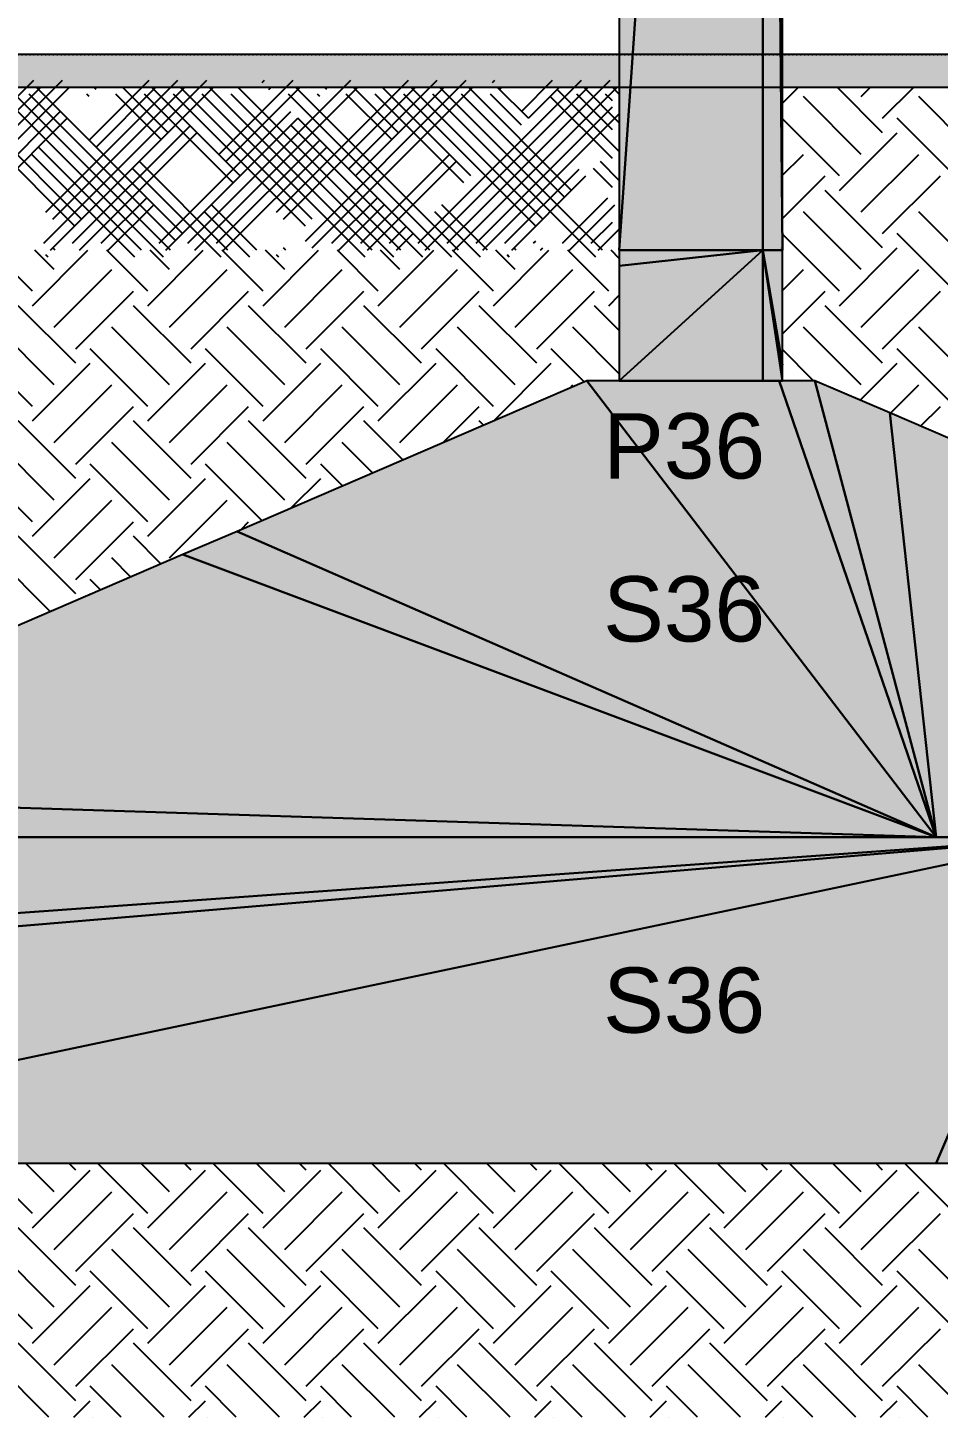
# Model space of a CAD drawing. Extents: x 37185 to 43130, y -8131 to -3926.
# Drawn here: x 39903.2 to 39996.3, y -7779.8 to -7637.8 of the extents above; entities that cross this region are included whole.
import ezdxf

# ---------------------------------------------------------------- set-up
doc = ezdxf.new("R2010")
doc.units = 0
doc.header["$MEASUREMENT"] = 0
doc.linetypes.add('ESTILO_TQS_0002', pattern=[0.4, 0.1, -0.3])
for name, color, linetype in [('36', 253, 'CONTINUOUS'), ('47', 15, 'CONTINUOUS'), ('52', 3, 'CONTINUOUS'), ('67', 7, 'CONTINUOUS'), ('74', 2, 'CONTINUOUS'), ('96', 252, 'CONTINUOUS')]:
    doc.layers.add(name, color=color, linetype=linetype)
doc.styles.add('TQS_ARIAL', font='arial.ttf')

msp = doc.modelspace()

# ---------------------------------------------------------------- linework, layer by layer
at = {"layer": '36', "linetype": 'Continuous'}
for p, q in [((39890.07, -7659.79), (39906.73, -7643.13)), ((39891.77, -7655.15), (39903.79, -7643.13)), ((39904.8, -7659.79), (39921.47, -7643.13)), ((39905.03, -7656.62), (39918.52, -7643.13)), ((39909.45, -7649.25), (39915.57, -7643.13)), ((39919.53, -7659.79), (39936.2, -7643.13)), ((39922.71, -7650.73), (39930.3, -7643.13)), ((39927.13, -7643.36), (39927.36, -7643.13)), ((39928.6, -7656.62), (39942.09, -7643.13)), ((39931.55, -7659.57), (39947.98, -7643.13)), ((39935.97, -7652.2), (39945.04, -7643.13)), ((39943.1, -7659.79), (39959.77, -7643.13)), ((39946.05, -7659.79), (39962.71, -7643.13)), ((39950.7, -7643.36), (39950.93, -7643.13)), ((39953.64, -7646.31), (39956.82, -7643.13)), ((39890.78, -7660.5), (39907.44, -7643.84)), ((39892.48, -7655.85), (39904.49, -7643.84)), ((39907.98, -7658.03), (39894.49, -7644.54)), ((39908.68, -7657.33), (39895.19, -7643.84)), ((39917.04, -7661.21), (39900.38, -7644.54)), ((39917.75, -7660.5), (39901.09, -7643.84)), ((39918.29, -7659.51), (39903.33, -7644.54)), ((39919, -7658.8), (39904.03, -7643.84)), ((39905.51, -7660.5), (39922.17, -7643.84)), ((39905.74, -7657.33), (39919.23, -7643.84)), ((39909.45, -7644.78), (39909.22, -7644.54)), ((39910.16, -7644.07), (39909.93, -7643.84)), ((39910.16, -7649.96), (39916.28, -7643.84)), ((39916.82, -7649.19), (39912.17, -7644.54)), ((39917.52, -7648.49), (39912.87, -7643.84)), ((39924.18, -7653.61), (39915.11, -7644.54)), ((39924.89, -7652.91), (39915.82, -7643.84)), ((39931.55, -7658.03), (39918.06, -7644.54)), ((39932.25, -7657.33), (39918.76, -7643.84)), ((39920.24, -7660.5), (39936.9, -7643.84)), ((39937.67, -7661.21), (39921, -7644.54)), ((39938.37, -7660.5), (39921.71, -7643.84)), ((39923.41, -7651.43), (39931.01, -7643.84)), ((39940.61, -7661.21), (39923.95, -7644.54)), ((39941.32, -7660.5), (39924.66, -7643.84)), ((39927.83, -7644.07), (39928.06, -7643.84)), ((39929.31, -7657.33), (39942.8, -7643.84)), ((39946.51, -7661.21), (39929.84, -7644.54)), ((39947.21, -7660.5), (39930.55, -7643.84)), ((39932.25, -7660.27), (39948.69, -7643.84)), ((39933.02, -7644.78), (39932.79, -7644.54)), ((39933.73, -7644.07), (39933.5, -7643.84)), ((39940.39, -7649.19), (39935.74, -7644.54)), ((39941.09, -7648.49), (39936.44, -7643.84)), ((39936.67, -7652.91), (39945.74, -7643.84)), ((39947.75, -7653.61), (39938.68, -7644.54)), ((39948.46, -7652.91), (39939.39, -7643.84)), ((39955.12, -7658.03), (39941.63, -7644.54)), ((39955.82, -7657.33), (39942.33, -7643.84)), ((39943.81, -7660.5), (39960.47, -7643.84)), ((39961.24, -7661.21), (39944.57, -7644.54)), ((39961.94, -7660.5), (39945.28, -7643.84)), ((39946.76, -7660.5), (39963.42, -7643.84)), ((39958.06, -7655.09), (39947.52, -7644.54)), ((39958.77, -7654.38), (39948.23, -7643.84)), ((39953.64, -7647.72), (39950.47, -7644.54)), ((39954.35, -7647.01), (39951.17, -7643.84)), ((39951.4, -7644.07), (39951.63, -7643.84)), ((39954.35, -7647.01), (39957.53, -7643.84)), ((39962.95, -7651.13), (39956.59, -7644.78)), ((39963.65, -7650.42), (39957.3, -7644.07)), ((39962.95, -7648.18), (39959.31, -7644.54)), ((39963.65, -7647.48), (39960.01, -7643.84)), ((39962.95, -7645.24), (39962.25, -7644.54)), ((39963.65, -7644.53), (39962.96, -7643.84)), ((39893.02, -7659.79), (39906.5, -7646.31)), ((39916.59, -7659.79), (39930.07, -7646.31)), ((39949, -7659.79), (39962.95, -7645.84)), ((39893.72, -7660.5), (39907.21, -7647.01)), ((39907.75, -7659.79), (39919.76, -7647.78)), ((39917.29, -7660.5), (39930.78, -7647.01)), ((39943.56, -7661.21), (39930.07, -7647.72)), ((39944.27, -7660.5), (39930.78, -7647.01)), ((39949.7, -7660.5), (39963.65, -7646.55)), ((39908.46, -7660.5), (39920.47, -7648.49)), ((39922.48, -7659.79), (39933.02, -7649.25)), ((39914.1, -7661.21), (39903.56, -7650.67)), ((39914.8, -7660.5), (39904.26, -7649.96)), ((39923.19, -7660.5), (39933.73, -7649.96)), ((39922.94, -7661.21), (39913.87, -7652.14)), ((39923.64, -7660.5), (39914.58, -7651.43)), ((39937.21, -7659.79), (39946.28, -7650.73)), ((39937.92, -7660.5), (39946.98, -7651.43)), ((39962.95, -7654.08), (39961.01, -7652.14)), ((39963.65, -7653.37), (39961.72, -7651.43)), ((39951.94, -7659.79), (39959.54, -7652.2)), ((39952.65, -7660.5), (39960.24, -7652.91)), ((39910.69, -7659.79), (39915.34, -7655.15)), ((39911.4, -7660.5), (39916.05, -7655.85)), ((39926.59, -7660.5), (39921.94, -7655.85)), ((39934.26, -7659.79), (39938.91, -7655.15)), ((39934.97, -7660.5), (39939.62, -7655.85)), ((39950.16, -7660.5), (39945.51, -7655.85)), ((39957.83, -7659.79), (39962.48, -7655.15)), ((39958.54, -7660.5), (39963.19, -7655.85)), ((39963.65, -7656.32), (39963.65, -7656.32)), ((39963.65, -7656.32), (39963.65, -7656.32)), ((39925.88, -7661.21), (39921.23, -7656.56)), ((39949.45, -7661.21), (39944.8, -7656.56)), ((39960.78, -7659.79), (39962.95, -7657.63)), ((39940.16, -7659.79), (39941.86, -7658.09)), ((39940.86, -7660.5), (39942.57, -7658.8)), ((39961.49, -7660.5), (39963.65, -7658.34)), ((39905.97, -7660.5), (39905.74, -7660.27)), ((39908.91, -7660.5), (39908.91, -7660.5)), ((39908.91, -7660.5), (39908.91, -7660.5)), ((39911.86, -7660.5), (39911.86, -7660.5)), ((39911.86, -7660.5), (39911.86, -7660.5)), ((39914.35, -7660.5), (39914.35, -7660.5)), ((39914.35, -7660.5), (39914.35, -7660.5)), ((39920.7, -7660.5), (39920.7, -7660.5)), ((39920.7, -7660.5), (39920.7, -7660.5)), ((39926.13, -7660.5), (39926.13, -7660.5)), ((39926.13, -7660.5), (39926.13, -7660.5)), ((39929.08, -7660.5), (39929.08, -7660.5)), ((39929.08, -7660.5), (39929.08, -7660.5)), ((39929.54, -7660.5), (39929.31, -7660.27)), ((39932.03, -7660.5), (39932.03, -7660.5)), ((39932.03, -7660.5), (39932.03, -7660.5)), ((39932.48, -7660.5), (39932.48, -7660.5)), ((39932.48, -7660.5), (39932.48, -7660.5)), ((39935.43, -7660.5), (39935.43, -7660.5)), ((39935.43, -7660.5), (39935.43, -7660.5)), ((39953.11, -7660.5), (39952.88, -7660.27)), ((39954.89, -7659.79), (39955.12, -7659.57)), ((39955.6, -7660.5), (39955.82, -7660.27)), ((39956.05, -7660.5), (39956.05, -7660.5)), ((39956.05, -7660.5), (39956.05, -7660.5)), ((39959, -7660.5), (39959, -7660.5)), ((39959, -7660.5), (39959, -7660.5)), ((39963.65, -7659.26), (39963.65, -7659.26)), ((39963.65, -7659.26), (39963.65, -7659.26)), ((39905.26, -7661.21), (39905.03, -7660.98)), ((39928.83, -7661.21), (39928.6, -7660.98)), ((39952.4, -7661.21), (39952.17, -7660.98))]:
    msp.add_line(p, q, dxfattribs=at)
at = {"layer": '47', "linetype": 'Continuous'}
for p, q in [((39980.17, -7645.63), (39981.96, -7643.84)), ((39988.36, -7650.7), (39982.47, -7644.8)), ((39990.57, -7648.49), (39985.92, -7643.84)), ((39988.36, -7644.8), (39989.33, -7643.84)), ((39990.57, -7647.01), (39993.75, -7643.84)), ((40000.15, -7650.7), (39994.26, -7644.8)), ((39986.15, -7652.91), (39980.26, -7647.01)), ((39997.94, -7652.91), (39992.05, -7647.01)), ((39980.19, -7648.56), (39980.26, -7648.49)), ((39986.15, -7654.38), (39992.05, -7648.49)), ((39980.21, -7652.96), (39982.47, -7650.7)), ((39988.36, -7656.59), (39994.26, -7650.7)), ((39980.23, -7657.35), (39984.68, -7652.91)), ((39990.57, -7658.8), (39996.47, -7652.91)), ((39990.57, -7660.27), (39984.68, -7654.38)), ((39988.36, -7662.48), (39982.47, -7656.59)), ((40000.15, -7662.48), (39994.26, -7656.59)), ((39986.15, -7664.69), (39980.26, -7658.8)), ((39997.94, -7664.69), (39992.05, -7658.8)), ((39903.66, -7664.69), (39899.47, -7660.5)), ((39903.66, -7666.17), (39909.32, -7660.5)), ((39905.87, -7662.48), (39903.89, -7660.5)), ((39915.44, -7664.69), (39911.25, -7660.5)), ((39915.44, -7666.17), (39921.1, -7660.5)), ((39917.65, -7662.48), (39915.67, -7660.5)), ((39927.23, -7664.69), (39923.04, -7660.5)), ((39927.23, -7666.17), (39932.89, -7660.5)), ((39929.44, -7662.48), (39927.46, -7660.5)), ((39939.01, -7664.69), (39934.83, -7660.5)), ((39939.01, -7666.17), (39944.67, -7660.5)), ((39941.22, -7662.48), (39939.24, -7660.5)), ((39950.8, -7664.69), (39946.61, -7660.5)), ((39950.8, -7666.17), (39956.46, -7660.5)), ((39953.01, -7662.48), (39951.03, -7660.5)), ((39962.58, -7664.69), (39958.4, -7660.5)), ((39963.65, -7661.34), (39962.81, -7660.5)), ((39980.25, -7660.29), (39980.26, -7660.27)), ((39986.15, -7666.17), (39992.05, -7660.27)), ((39905.87, -7668.37), (39911.76, -7662.48)), ((39917.65, -7668.37), (39923.54, -7662.48)), ((39929.44, -7668.37), (39935.33, -7662.48)), ((39941.22, -7668.37), (39947.12, -7662.48)), ((39953.01, -7668.37), (39958.9, -7662.48)), ((39980.27, -7664.68), (39982.47, -7662.48)), ((39988.36, -7668.37), (39994.26, -7662.48)), ((39908.08, -7670.58), (39913.97, -7664.69)), ((39919.86, -7670.58), (39925.75, -7664.69)), ((39931.65, -7670.58), (39937.54, -7664.69)), ((39943.43, -7670.58), (39949.32, -7664.69)), ((39955.22, -7670.58), (39961.11, -7664.69)), ((39980.29, -7669.08), (39984.68, -7664.69)), ((39990.57, -7670.58), (39996.47, -7664.69)), ((39908.08, -7672.06), (39902.18, -7666.17)), ((39919.86, -7672.06), (39913.97, -7666.17)), ((39931.65, -7672.06), (39925.75, -7666.17)), ((39943.43, -7672.06), (39937.54, -7666.17)), ((39955.22, -7672.06), (39949.32, -7666.17)), ((39963.65, -7668.71), (39961.11, -7666.17)), ((39962.58, -7666.17), (39963.65, -7665.1)), ((39963.65, -7665.76), (39963.65, -7665.76)), ((39990.57, -7672.06), (39984.68, -7666.17)), ((39905.87, -7674.27), (39899.97, -7668.37)), ((39917.65, -7674.27), (39911.76, -7668.37)), ((39929.44, -7674.27), (39923.54, -7668.37)), ((39941.22, -7674.27), (39935.33, -7668.37)), ((39953.01, -7674.27), (39947.12, -7668.37)), ((39963.65, -7673.13), (39958.9, -7668.37)), ((39988.36, -7674.27), (39982.47, -7668.37)), ((40000.15, -7674.27), (39994.26, -7668.37)), ((39903.66, -7676.48), (39897.77, -7670.58)), ((39915.44, -7676.48), (39909.55, -7670.58)), ((39927.23, -7676.48), (39921.34, -7670.58)), ((39939.01, -7676.48), (39933.12, -7670.58)), ((39950.8, -7676.48), (39944.91, -7670.58)), ((39960.06, -7673.95), (39956.69, -7670.58)), ((39997.94, -7676.48), (39992.05, -7670.58)), ((39983.51, -7673.84), (39980.3, -7670.63)), ((39980.31, -7672.01), (39980.31, -7672.01)), ((39903.66, -7677.95), (39909.55, -7672.06)), ((39915.44, -7677.95), (39921.34, -7672.06)), ((39927.23, -7677.95), (39933.12, -7672.06)), ((39939.01, -7677.95), (39944.91, -7672.06)), ((39950.82, -7677.93), (39956.69, -7672.06)), ((39988.27, -7675.83), (39992.05, -7672.06)), ((39905.87, -7680.16), (39911.76, -7674.27)), ((39917.65, -7680.16), (39923.54, -7674.27)), ((39929.44, -7680.16), (39935.33, -7674.27)), ((39941.22, -7680.16), (39947.12, -7674.27)), ((39958, -7674.84), (39958, -7674.84)), ((39958.58, -7674.59), (39958.9, -7674.27)), ((39980.57, -7673.84), (39980.57, -7673.84)), ((39982.9, -7673.84), (39982.9, -7673.84)), ((39991.36, -7677.16), (39994.26, -7674.27)), ((39954.91, -7676.17), (39954.91, -7676.17)), ((39986.22, -7674.94), (39986.22, -7674.94)), ((39908.08, -7682.37), (39913.97, -7676.48)), ((39919.86, -7682.37), (39925.75, -7676.48)), ((39931.65, -7682.37), (39937.54, -7676.48)), ((39945.64, -7680.16), (39949.32, -7676.48)), ((39951.82, -7677.5), (39951.82, -7677.5)), ((39991.17, -7677.08), (39991.17, -7677.08)), ((39994.45, -7678.49), (39996.47, -7676.48)), ((39908.08, -7683.84), (39902.18, -7677.95)), ((39919.86, -7683.84), (39913.97, -7677.95)), ((39931.65, -7683.84), (39925.75, -7677.95)), ((39941.52, -7681.93), (39937.54, -7677.95)), ((39949.76, -7678.39), (39949.32, -7677.95)), ((39905.87, -7686.05), (39899.97, -7680.16)), ((39917.65, -7686.05), (39911.76, -7680.16)), ((39929.44, -7686.05), (39923.54, -7680.16)), ((39938.43, -7683.26), (39935.33, -7680.16)), ((39946.67, -7679.72), (39946.67, -7679.72)), ((39943.58, -7681.05), (39943.58, -7681.05)), ((39903.66, -7688.26), (39897.77, -7682.37)), ((39915.44, -7688.26), (39909.55, -7682.37)), ((39927.11, -7688.14), (39921.34, -7682.37)), ((39935.35, -7684.6), (39933.12, -7682.37)), ((39903.66, -7689.74), (39909.55, -7683.84)), ((39915.44, -7689.74), (39921.34, -7683.84)), ((39930.11, -7686.85), (39933.12, -7683.84)), ((39937.88, -7683.5), (39937.88, -7683.5)), ((39905.87, -7691.94), (39911.76, -7686.05)), ((39917.65, -7691.94), (39923.54, -7686.05)), ((39933.29, -7685.48), (39933.29, -7685.48)), ((39930.2, -7686.81), (39930.2, -7686.81)), ((39908.08, -7694.15), (39913.97, -7688.26)), ((39924.94, -7689.08), (39925.75, -7688.26)), ((39925.05, -7689.03), (39925.05, -7689.03)), ((39908.08, -7695.63), (39902.18, -7689.74)), ((39916.81, -7692.58), (39913.97, -7689.74)), ((39921.96, -7690.36), (39921.96, -7690.36)), ((39918.87, -7691.69), (39918.87, -7691.69)), ((39905.49, -7697.46), (39899.97, -7691.94)), ((39913.72, -7693.91), (39911.76, -7691.94)), ((39917.17, -7692.42), (39917.17, -7692.42)), ((39910.64, -7695.24), (39909.55, -7694.15)), ((39908.58, -7696.13), (39908.58, -7696.13)), ((39909.41, -7695.77), (39909.55, -7695.63)), ((39904.24, -7698), (39904.24, -7698)), ((39903.66, -7758.97), (39898.52, -7753.84)), ((39905.87, -7756.76), (39902.94, -7753.84)), ((39908.08, -7754.55), (39907.36, -7753.84)), ((39915.44, -7758.97), (39910.31, -7753.84)), ((39917.65, -7756.76), (39914.73, -7753.84)), ((39919.86, -7754.55), (39919.15, -7753.84)), ((39927.23, -7758.97), (39922.09, -7753.84)), ((39929.44, -7756.76), (39926.51, -7753.84)), ((39931.65, -7754.55), (39930.93, -7753.84)), ((39939.01, -7758.97), (39933.88, -7753.84)), ((39941.22, -7756.76), (39938.3, -7753.84)), ((39943.43, -7754.55), (39942.72, -7753.84)), ((39950.8, -7758.97), (39945.66, -7753.84)), ((39953.01, -7756.76), (39950.08, -7753.84)), ((39955.22, -7754.55), (39954.5, -7753.84)), ((39962.58, -7758.97), (39957.45, -7753.84)), ((39964.79, -7756.76), (39961.87, -7753.84)), ((39967, -7754.55), (39966.29, -7753.84)), ((39974.37, -7758.97), (39969.23, -7753.84)), ((39976.58, -7756.76), (39973.65, -7753.84)), ((39978.79, -7754.55), (39978.07, -7753.84)), ((39986.15, -7758.97), (39981.02, -7753.84)), ((39988.36, -7756.76), (39985.44, -7753.84)), ((39990.57, -7754.55), (39989.86, -7753.84)), ((39997.94, -7758.97), (39992.8, -7753.84)), ((39903.66, -7760.45), (39909.55, -7754.55)), ((39915.44, -7760.45), (39921.34, -7754.55)), ((39927.23, -7760.45), (39933.12, -7754.55)), ((39939.01, -7760.45), (39944.91, -7754.55)), ((39950.8, -7760.45), (39956.69, -7754.55)), ((39962.58, -7760.45), (39968.48, -7754.55)), ((39974.37, -7760.45), (39980.26, -7754.55)), ((39986.15, -7760.45), (39992.05, -7754.55)), ((39905.87, -7762.66), (39911.76, -7756.76)), ((39917.65, -7762.66), (39923.54, -7756.76)), ((39929.44, -7762.66), (39935.33, -7756.76)), ((39941.22, -7762.66), (39947.12, -7756.76)), ((39953.01, -7762.66), (39958.9, -7756.76)), ((39964.79, -7762.66), (39970.69, -7756.76)), ((39976.58, -7762.66), (39982.47, -7756.76)), ((39988.36, -7762.66), (39994.26, -7756.76)), ((39908.08, -7764.87), (39913.97, -7758.97)), ((39919.86, -7764.87), (39925.75, -7758.97)), ((39931.65, -7764.87), (39937.54, -7758.97)), ((39943.43, -7764.87), (39949.32, -7758.97)), ((39955.22, -7764.87), (39961.11, -7758.97)), ((39967, -7764.87), (39972.9, -7758.97)), ((39978.79, -7764.87), (39984.68, -7758.97)), ((39990.57, -7764.87), (39996.47, -7758.97)), ((39908.08, -7766.34), (39902.18, -7760.45)), ((39919.86, -7766.34), (39913.97, -7760.45)), ((39931.65, -7766.34), (39925.75, -7760.45)), ((39943.43, -7766.34), (39937.54, -7760.45)), ((39955.22, -7766.34), (39949.32, -7760.45)), ((39967, -7766.34), (39961.11, -7760.45)), ((39978.79, -7766.34), (39972.9, -7760.45)), ((39990.57, -7766.34), (39984.68, -7760.45)), ((39905.87, -7768.55), (39899.97, -7762.66)), ((39917.65, -7768.55), (39911.76, -7762.66)), ((39929.44, -7768.55), (39923.54, -7762.66)), ((39941.22, -7768.55), (39935.33, -7762.66)), ((39953.01, -7768.55), (39947.12, -7762.66)), ((39964.79, -7768.55), (39958.9, -7762.66)), ((39976.58, -7768.55), (39970.69, -7762.66)), ((39988.36, -7768.55), (39982.47, -7762.66)), ((40000.15, -7768.55), (39994.26, -7762.66)), ((39903.66, -7770.76), (39897.77, -7764.87)), ((39915.44, -7770.76), (39909.55, -7764.87)), ((39927.23, -7770.76), (39921.34, -7764.87)), ((39939.01, -7770.76), (39933.12, -7764.87)), ((39950.8, -7770.76), (39944.91, -7764.87)), ((39962.58, -7770.76), (39956.69, -7764.87)), ((39974.37, -7770.76), (39968.48, -7764.87)), ((39986.15, -7770.76), (39980.26, -7764.87)), ((39997.94, -7770.76), (39992.05, -7764.87)), ((39903.66, -7772.23), (39909.55, -7766.34)), ((39915.44, -7772.23), (39921.34, -7766.34)), ((39927.23, -7772.23), (39933.12, -7766.34)), ((39939.01, -7772.23), (39944.91, -7766.34)), ((39950.8, -7772.23), (39956.69, -7766.34)), ((39962.58, -7772.23), (39968.48, -7766.34)), ((39974.37, -7772.23), (39980.26, -7766.34)), ((39986.15, -7772.23), (39992.05, -7766.34)), ((39905.87, -7774.44), (39911.76, -7768.55)), ((39917.65, -7774.44), (39923.54, -7768.55)), ((39929.44, -7774.44), (39935.33, -7768.55)), ((39941.22, -7774.44), (39947.12, -7768.55)), ((39953.01, -7774.44), (39958.9, -7768.55)), ((39964.79, -7774.44), (39970.69, -7768.55)), ((39976.58, -7774.44), (39982.47, -7768.55)), ((39988.36, -7774.44), (39994.26, -7768.55)), ((39908.08, -7776.65), (39913.97, -7770.76)), ((39919.86, -7776.65), (39925.75, -7770.76)), ((39931.65, -7776.65), (39937.54, -7770.76)), ((39943.43, -7776.65), (39949.32, -7770.76)), ((39955.22, -7776.65), (39961.11, -7770.76)), ((39967, -7776.65), (39972.9, -7770.76)), ((39978.79, -7776.65), (39984.68, -7770.76)), ((39990.57, -7776.65), (39996.47, -7770.76)), ((39908.08, -7778.12), (39902.18, -7772.23)), ((39919.86, -7778.12), (39913.97, -7772.23)), ((39931.65, -7778.12), (39925.75, -7772.23)), ((39943.43, -7778.12), (39937.54, -7772.23)), ((39955.22, -7778.12), (39949.32, -7772.23)), ((39967, -7778.12), (39961.11, -7772.23)), ((39978.79, -7778.12), (39972.9, -7772.23)), ((39990.57, -7778.12), (39984.68, -7772.23)), ((39905.34, -7779.81), (39899.97, -7774.44)), ((39917.13, -7779.81), (39911.76, -7774.44)), ((39928.91, -7779.81), (39923.54, -7774.44)), ((39940.7, -7779.81), (39935.33, -7774.44)), ((39952.48, -7779.81), (39947.12, -7774.44)), ((39964.27, -7779.81), (39958.9, -7774.44)), ((39976.05, -7779.81), (39970.69, -7774.44)), ((39987.84, -7779.81), (39982.47, -7774.44)), ((39999.62, -7779.81), (39994.26, -7774.44)), ((39912.71, -7779.81), (39909.55, -7776.65)), ((39924.49, -7779.81), (39921.34, -7776.65)), ((39936.28, -7779.81), (39933.12, -7776.65)), ((39948.06, -7779.81), (39944.91, -7776.65)), ((39959.85, -7779.81), (39956.69, -7776.65)), ((39971.63, -7779.81), (39968.48, -7776.65)), ((39983.42, -7779.81), (39980.26, -7776.65)), ((39995.2, -7779.81), (39992.05, -7776.65)), ((39907.87, -7779.81), (39909.55, -7778.12)), ((39919.65, -7779.81), (39921.34, -7778.12)), ((39931.44, -7779.81), (39933.12, -7778.12)), ((39943.22, -7779.81), (39944.91, -7778.12)), ((39955.01, -7779.81), (39956.69, -7778.12)), ((39966.79, -7779.81), (39968.48, -7778.12)), ((39978.58, -7779.81), (39980.26, -7778.12)), ((39990.36, -7779.81), (39992.05, -7778.12)), ((39904.92, -7779.81), (39904.92, -7779.81)), ((39909.76, -7779.81), (39909.76, -7779.81)), ((39912.29, -7779.81), (39912.29, -7779.81)), ((39916.7, -7779.81), (39916.7, -7779.81)), ((39921.55, -7779.81), (39921.55, -7779.81)), ((39924.07, -7779.81), (39924.07, -7779.81)), ((39928.49, -7779.81), (39928.49, -7779.81)), ((39933.33, -7779.81), (39933.33, -7779.81)), ((39935.86, -7779.81), (39935.86, -7779.81)), ((39940.27, -7779.81), (39940.27, -7779.81)), ((39945.12, -7779.81), (39945.12, -7779.81)), ((39947.64, -7779.81), (39947.64, -7779.81)), ((39952.06, -7779.81), (39952.06, -7779.81)), ((39956.9, -7779.81), (39956.9, -7779.81)), ((39959.43, -7779.81), (39959.43, -7779.81)), ((39963.85, -7779.81), (39963.85, -7779.81)), ((39968.69, -7779.81), (39968.69, -7779.81)), ((39971.21, -7779.81), (39971.21, -7779.81)), ((39975.63, -7779.81), (39975.63, -7779.81)), ((39980.47, -7779.81), (39980.47, -7779.81)), ((39983, -7779.81), (39983, -7779.81)), ((39987.42, -7779.81), (39987.42, -7779.81)), ((39992.26, -7779.81), (39992.26, -7779.81)), ((39994.78, -7779.81), (39994.78, -7779.81))]:
    msp.add_line(p, q, dxfattribs=at)
at = {"layer": '52', "linetype": 'Continuous'}
for points in [[(39980.32, -7673.84), (39980.32, -7672.23), (39980.32, -7660.5), (39980.32, -7635.02), (39980.32, -7456.5)], [(39963.65, -7481.83), (39963.65, -7660.5), (39963.65, -7662.11), (39963.65, -7673.84)], [(39960.32, -7673.84), (39924.57, -7689.24), (39919.04, -7691.62), (39861.98, -7716.2), (39851.99, -7720.5)], [(39963.65, -7673.84), (39960.32, -7673.84)], [(39983.65, -7673.84), (39980.32, -7673.84)], [(40091.99, -7720.5), (39991.3, -7677.13), (39983.65, -7673.84)], [(39851.99, -7753.84), (39996.04, -7753.84), (40077.69, -7753.84), (40091.99, -7753.84)]]:
    msp.add_lwpolyline(points, dxfattribs=at)
at = {"layer": '67', "linetype": 'ESTILO_TQS_0002'}
msp.add_line((38396.54, -7640.5), (40376.85, -7640.5), dxfattribs=at)
at = {"layer": '96', "linetype": 'Continuous'}
for points in [[(39978.32, -7448.5), (39963.65, -7473.99), (39963.65, -7660.5), (39978.32, -7448.5)], [(39978.32, -7448.5), (39963.65, -7660.5), (39978.32, -7660.5), (39978.32, -7448.5)], [(39978.32, -7448.5), (39978.32, -7660.5), (39980.32, -7660.5), (39978.32, -7448.5)], [(39978.32, -7448.5), (39980.32, -7660.5), (39980.32, -7635.02), (39978.32, -7448.5)], [(38596.32, -7640.5), (38596.32, -7643.84), (40156.32, -7643.84), (40156.32, -7640.5), (38596.32, -7640.5)], [(39978.32, -7660.5), (39963.65, -7660.5), (39963.65, -7662.11), (39978.32, -7660.5)], [(39978.32, -7660.5), (39963.65, -7662.11), (39963.65, -7673.84), (39978.32, -7660.5)], [(39978.32, -7660.5), (39963.65, -7673.84), (39978.32, -7673.84), (39978.32, -7660.5)], [(39978.32, -7660.5), (39978.32, -7673.84), (39980.32, -7673.84), (39978.32, -7660.5)], [(39978.32, -7660.5), (39980.32, -7673.84), (39980.32, -7672.23), (39978.32, -7660.5)], [(39978.32, -7660.5), (39980.32, -7672.23), (39980.32, -7660.5), (39978.32, -7660.5)], [(39996.04, -7720.5), (39960.32, -7673.84), (39924.57, -7689.24), (39996.04, -7720.5)], [(39996.04, -7720.5), (39980, -7673.84), (39960.32, -7673.84), (39996.04, -7720.5)], [(39996.04, -7720.5), (39983.65, -7673.84), (39980, -7673.84), (39996.04, -7720.5)], [(39996.04, -7720.5), (39991.3, -7677.13), (39983.65, -7673.84), (39996.04, -7720.5)], [(39996.04, -7720.5), (40091.99, -7720.5), (39991.3, -7677.13), (39996.04, -7720.5)], [(39996.04, -7720.5), (39924.57, -7689.24), (39919.04, -7691.62), (39996.04, -7720.5)], [(39996.04, -7720.5), (39919.04, -7691.62), (39861.98, -7716.2), (39996.04, -7720.5)], [(39996.04, -7720.5), (39861.98, -7716.2), (39851.99, -7720.5), (39996.04, -7720.5)], [(40010.34, -7720.5), (39851.99, -7720.5), (39851.99, -7731.84), (40010.34, -7720.5)], [(40010.34, -7720.5), (39851.99, -7731.84), (39851.99, -7733.83), (40010.34, -7720.5)], [(40010.34, -7720.5), (39851.99, -7733.83), (39851.99, -7753.84), (40010.34, -7720.5)], [(40010.34, -7720.5), (39851.99, -7753.84), (39996.04, -7753.84), (40010.34, -7720.5)], [(40010.34, -7720.5), (39996.04, -7753.84), (40077.69, -7753.84), (40010.34, -7720.5)]]:
    msp.add_lwpolyline(points, dxfattribs=at)
for points in [[(39978.32, -7448.5), (39963.65, -7473.99), (39963.65, -7660.5)], [(39978.32, -7448.5), (39963.65, -7660.5), (39978.32, -7448.5)], [(39978.32, -7448.5), (39963.65, -7660.5), (39978.32, -7660.5)], [(39978.32, -7448.5), (39978.32, -7660.5), (39978.32, -7448.5)], [(39978.32, -7448.5), (39978.32, -7660.5), (39980.32, -7660.5)], [(39978.32, -7448.5), (39980.32, -7660.5), (39978.32, -7448.5)], [(39978.32, -7448.5), (39980.32, -7660.5), (39980.32, -7635.02)], [(38596.32, -7640.5), (38596.32, -7643.84), (40156.32, -7643.84)], [(38596.32, -7640.5), (40156.32, -7643.84), (40156.32, -7640.5)], [(38596.32, -7640.5), (40156.32, -7640.5), (38596.32, -7640.5)], [(39978.32, -7660.5), (39963.65, -7660.5), (39963.65, -7662.11)], [(39978.32, -7660.5), (39963.65, -7662.11), (39978.32, -7660.5)], [(39978.32, -7660.5), (39963.65, -7662.11), (39963.65, -7673.84)], [(39978.32, -7660.5), (39963.65, -7673.84), (39978.32, -7660.5)], [(39978.32, -7660.5), (39963.65, -7673.84), (39978.32, -7673.84)], [(39978.32, -7660.5), (39978.32, -7673.84), (39978.32, -7660.5)], [(39978.32, -7660.5), (39978.32, -7673.84), (39980.32, -7673.84)], [(39978.32, -7660.5), (39980.32, -7673.84), (39978.32, -7660.5)], [(39978.32, -7660.5), (39980.32, -7673.84), (39980.32, -7672.23)], [(39978.32, -7660.5), (39980.32, -7672.23), (39978.32, -7660.5)], [(39978.32, -7660.5), (39980.32, -7672.23), (39980.32, -7660.5)], [(39978.32, -7660.5), (39980.32, -7660.5), (39978.32, -7660.5)], [(39996.04, -7720.5), (39960.32, -7673.84), (39924.57, -7689.24)], [(39996.04, -7720.5), (39980, -7673.84), (39960.32, -7673.84)], [(39996.04, -7720.5), (39960.32, -7673.84), (39996.04, -7720.5)], [(39996.04, -7720.5), (39983.65, -7673.84), (39980, -7673.84)], [(39996.04, -7720.5), (39980, -7673.84), (39996.04, -7720.5)], [(39996.04, -7720.5), (39991.3, -7677.13), (39983.65, -7673.84)], [(39996.04, -7720.5), (39983.65, -7673.84), (39996.04, -7720.5)], [(39996.04, -7720.5), (40091.99, -7720.5), (39991.3, -7677.13)], [(39996.04, -7720.5), (39991.3, -7677.13), (39996.04, -7720.5)], [(39996.04, -7720.5), (39924.57, -7689.24), (39919.04, -7691.62)], [(39996.04, -7720.5), (39924.57, -7689.24), (39996.04, -7720.5)], [(39996.04, -7720.5), (39919.04, -7691.62), (39861.98, -7716.2)], [(39996.04, -7720.5), (39919.04, -7691.62), (39996.04, -7720.5)], [(39996.04, -7720.5), (39861.98, -7716.2), (39851.99, -7720.5)], [(39996.04, -7720.5), (39861.98, -7716.2), (39996.04, -7720.5)], [(40010.34, -7720.5), (39851.99, -7720.5), (39851.99, -7731.84)], [(40010.34, -7720.5), (39851.99, -7731.84), (40010.34, -7720.5)], [(40010.34, -7720.5), (39851.99, -7731.84), (39851.99, -7733.83)], [(40010.34, -7720.5), (39851.99, -7733.83), (40010.34, -7720.5)], [(40010.34, -7720.5), (39851.99, -7733.83), (39851.99, -7753.84)], [(40010.34, -7720.5), (39851.99, -7753.84), (40010.34, -7720.5)], [(40010.34, -7720.5), (39851.99, -7753.84), (39996.04, -7753.84)], [(39996.04, -7720.5), (39851.99, -7720.5), (39996.04, -7720.5)], [(40010.34, -7720.5), (39996.04, -7753.84), (40010.34, -7720.5)], [(40010.34, -7720.5), (39996.04, -7753.84), (40077.69, -7753.84)]]:
    msp.add_solid(points, dxfattribs=at)

# ---------------------------------------------------------------- texts
at = {"layer": '74', "linetype": 'Continuous', "style": 'TQS_ARIAL'}
for s, p in [('P36', (39961.99, -7683.84)), ('S36', (39961.99, -7700.5)), ('S36', (39961.99, -7740.5))]:
    msp.add_text(s, height=6.667, dxfattribs=at).set_placement(p)

doc.saveas('drawing.dxf')
